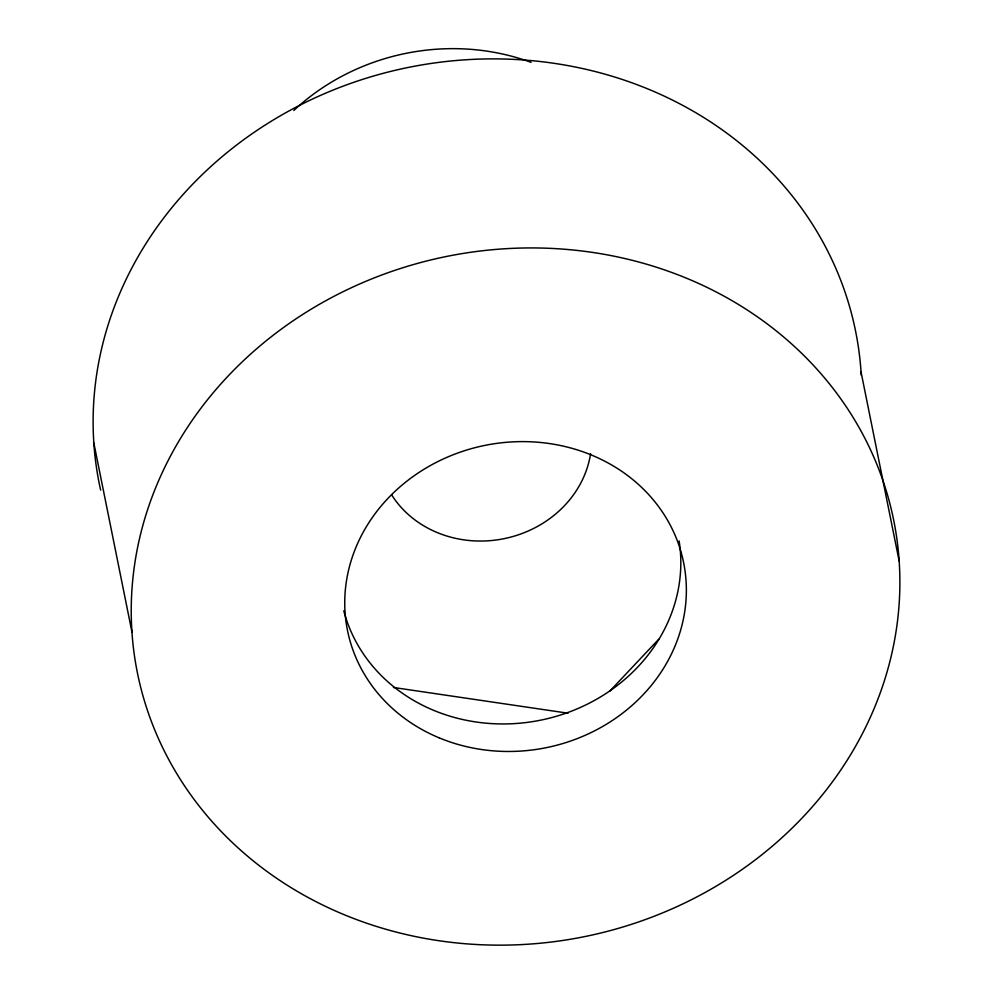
<?xml version="1.0" encoding="UTF-8"?>
<svg xmlns="http://www.w3.org/2000/svg" width="993" height="993" viewBox="0 0 993 993"><rect width="100%" height="100%" fill="white"/><g stroke="black" fill="none" stroke-linecap="round" stroke-linejoin="round"><path stroke-width="1.49" d="M609.814 691.128L658.669 639.293M393.414 687.466L568.058 713.21M861.055 372.065L899.174 561.107A385.768 347.016 -11.4 0 1 343.95 914.603A385.768 347.016 -11.4 0 1 303.548 313.912A385.768 347.016 -11.4 0 1 899.174 561.107M93.826 442.94L131.945 631.97M100.653 490.17A385.768 347.016 -11.4 0 1 429.472 63.689A385.768 347.016 -11.4 0 1 861.254 375.118M679.125 540.949A171.454 154.225 -11.4 0 1 541.694 719.95A171.454 154.225 -11.4 0 1 343.777 610.819M590.562 453.751A107.157 96.395 -11.4 0 1 504.37 538.603A107.157 96.395 -11.4 0 1 391.552 494.713M293.829 110.484A214.314 192.791 -11.4 0 1 531.094 62.348M439.291 737.898A171.454 154.225 -11.4 0 0 686.051 580.793A171.454 154.225 -11.4 0 0 421.33 470.93A171.454 154.225 -11.4 0 0 439.291 737.898"/></g></svg>
